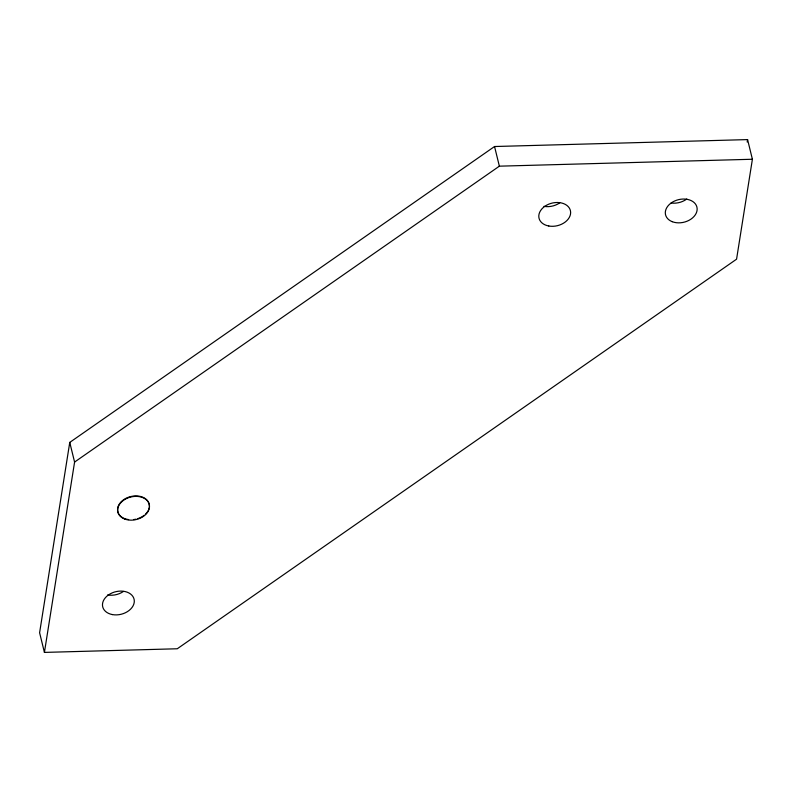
<?xml version="1.0" encoding="UTF-8"?>
<svg xmlns="http://www.w3.org/2000/svg" width="792" height="792" viewBox="0 0 792 792"><rect width="100%" height="100%" fill="white"/><g stroke="black" fill="none" stroke-linecap="round" stroke-linejoin="round"><path stroke-width="1.19" d="M69.755 442.411L39.6 632.749L44.421 652.4L177.269 648.767L736.57 259.182L752.4 159.251L747.579 139.6L494.545 146.52L69.755 442.411L74.587 462.063L44.421 652.4M747.193 142.045L747.579 139.6M74.587 462.063L499.366 166.171L752.4 159.251M494.545 146.52L499.366 166.171M123.413 591.456A16.147 11.603 -13.8 0 1 107.643 594.95M686.753 199.04A16.147 11.603 -13.8 0 1 671.091 203M149.252 507.573A16.147 11.603 -13.8 0 1 148.639 509.642M148.163 510.662A16.147 11.603 -13.8 0 1 145.639 514.008M144.194 515.285A16.147 11.603 -13.8 0 1 137.877 518.621M135.848 519.186A16.147 11.603 -13.8 0 1 133.759 519.552M128.631 519.592A16.147 11.603 -13.8 0 1 117.929 507.038A16.147 11.603 -13.8 0 1 135.59 495.921A16.147 11.603 -13.8 0 1 149.371 506.533M559.736 202.861A16.147 11.603 -13.8 0 1 543.965 206.356M112.474 614.602A16.147 11.603 -13.8 0 0 134.145 599.494A16.147 11.603 -13.8 0 0 108.534 594.891A16.147 11.603 -13.8 0 0 112.474 614.602M548.797 226.007A16.147 11.603 -13.8 0 0 570.478 210.91A16.147 11.603 -13.8 0 0 544.856 206.296A16.147 11.603 -13.8 0 0 548.797 226.007M672.21 221.681A16.147 11.603 -13.8 0 0 697.108 210.029A16.147 11.603 -13.8 0 0 674.358 201.119A16.147 11.603 -13.8 0 0 672.21 221.681M124.978 519.156A16.147 11.603 -13.8 0 0 149.48 506.979A16.147 11.603 -13.8 0 0 126.255 498.663A16.147 11.603 -13.8 0 0 124.978 519.156"/></g></svg>
